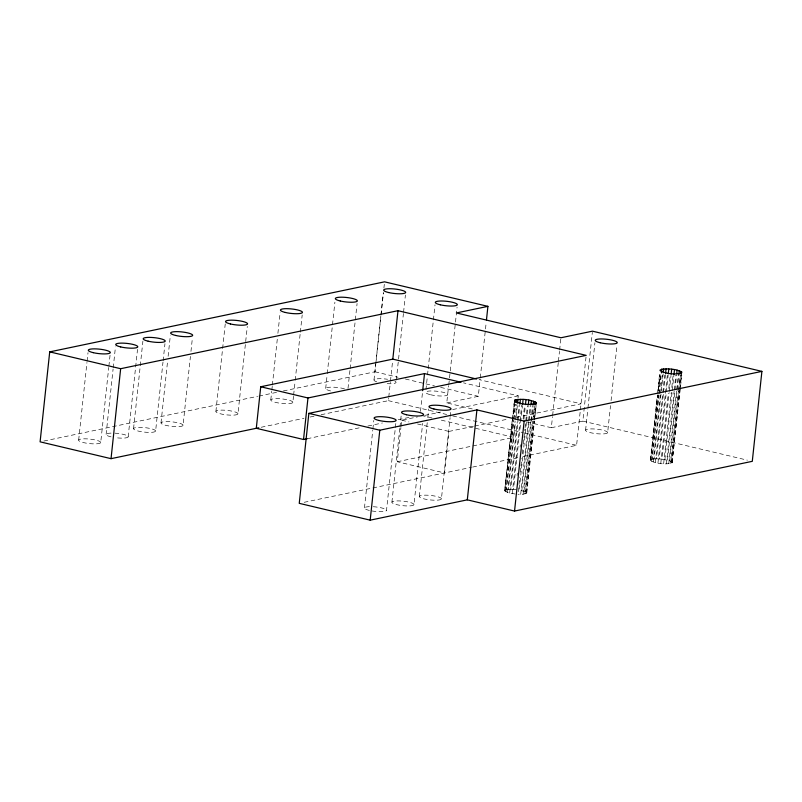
<?xml version="1.0" encoding="UTF-8"?>
<svg xmlns="http://www.w3.org/2000/svg" width="802" height="802" viewBox="0 0 802 802"><rect width="100%" height="100%" fill="white"/><g stroke="black" fill="none" stroke-linecap="round" stroke-linejoin="round"><path stroke-width="0.6" stroke-dasharray="4.01 3.01" d="M78.666 440.087L86.957 362.454M87.097 361.221L88.019 352.599M100.711 442.614A11.108 2.256 6.1 0 0 84.731 438.814A11.108 2.256 6.1 0 0 83.619 442.624A11.108 2.256 6.1 0 0 100.711 442.614L108.751 367.446M108.882 366.213L110.064 355.116M106.115 434.343L113.092 369.04M113.222 367.807L115.458 346.855M128.16 436.869L137.513 349.381M133.563 428.609L140.139 366.995M140.27 365.762L142.906 341.111M155.608 431.125A11.108 2.256 6.1 0 0 139.628 427.336A11.108 2.256 6.1 0 0 138.515 431.135A11.108 2.256 6.1 0 0 155.608 431.125L162.986 362.123M163.117 360.89L164.961 343.637M161.001 422.865L167.588 361.251M168.119 356.319L170.355 335.376M183.056 425.391A11.108 2.256 6.1 0 0 167.077 421.591A11.108 2.256 6.1 0 0 165.964 425.391A11.108 2.256 6.1 0 0 183.056 425.391L190.435 356.379M190.956 351.446L192.41 337.893M215.898 411.386L225.252 323.888M237.953 413.902A11.108 2.256 6.1 0 0 221.974 410.113A11.108 2.256 6.1 0 0 220.851 413.912A11.108 2.256 6.1 0 0 237.953 413.902L247.297 326.414M270.795 399.897L271.718 391.276M271.848 390.043L272.239 386.343M272.369 385.11L277.382 338.284M277.903 333.361L280.139 312.409M292.84 402.424A11.108 2.256 6.1 0 0 276.86 398.634A11.108 2.256 6.1 0 0 275.748 402.434A11.108 2.256 6.1 0 0 292.84 402.424L293.502 396.258M293.632 395.025L295.086 381.471M295.216 380.238L300.219 333.411M300.349 332.178L302.194 314.925M325.682 388.419L327.136 374.865M327.266 373.632L334.905 302.153M347.998 388.479L349.973 369.993M350.103 368.76L357.09 303.447M374.003 379.958L380.85 315.878M380.99 314.645L383.356 292.469M283.307 390.965L374.965 371.787L375.757 364.399M375.887 363.166L380.89 316.339M381.02 315.106L383.396 292.92M383.917 287.998L384.318 284.299M364.459 507.907L372.76 430.273M372.89 429.04L373.812 420.418M321.111 414.724L388.379 400.659L388.639 398.213M388.769 396.99L390.333 382.343M390.464 381.12L392.679 360.359M396.318 380.018L403.436 313.472M403.566 312.239L405.411 294.986M372.008 510.964A11.108 2.256 6.1 0 0 386.514 510.433L395.867 422.935M391.907 502.172L399.807 428.228M399.947 426.995L401.261 414.674M473.401 426.313L448.94 431.436L444.508 472.949L397.271 461.741L400.92 427.546M401.05 426.323L401.702 420.218L417.491 416.92M420.469 411.456L422.554 391.917M425.932 389.752L427.386 376.198M427.516 374.965L428.047 370.033M428.178 368.81L435.025 304.73M413.962 504.689A11.108 2.256 6.1 0 0 397.982 500.899A11.108 2.256 6.1 0 0 396.86 504.699A11.108 2.256 6.1 0 0 413.962 504.689L422.654 423.356M419.356 496.428L427.255 422.494M427.787 417.561L428.709 408.93M472.298 408.97L446.764 402.905L448.609 385.652M448.779 384.88L457.07 307.246M441.411 498.944A11.108 2.256 6.1 0 0 425.431 495.155A11.108 2.256 6.1 0 0 424.308 498.954A11.108 2.256 6.1 0 0 441.411 498.944L450.102 417.621M450.233 416.388L450.754 411.456M446.764 402.905L478.303 396.308L480.137 379.065M480.278 377.832L486.202 322.374M515.095 494.022L507.486 492.488L504.709 490.563L512.217 420.328M512.348 419.095L514.062 403.075M504.919 491.175L514.262 403.687M504.709 490.563L514.473 403.787M505.861 491.837L513.501 420.358M513.631 419.125L515.215 404.338M505.25 490.042L506.503 489.641L513.881 420.629M514.012 419.396L515.596 404.609M507.486 492.488L515.125 421.02M515.255 419.787L516.959 403.767M506.503 489.641L508.388 489.38L515.506 421.481M516.167 416.679L517.48 404.358M517.992 398.283L518.252 395.847L463.466 382.845M509.661 493.1L517.3 421.621M517.43 420.398L519.014 405.611M508.388 489.38L510.774 489.3L518.022 421.521M518.152 420.288L519.736 405.501M512.257 493.621L519.896 422.153M520.027 420.92L521.741 404.9M510.774 489.3L513.501 489.38L522.453 405.591M517.069 475.536L517.33 473.07M520.097 447.195L520.358 444.729M523.125 418.855L524.438 406.534M523.886 419.396L525.33 405.842M518.232 491.806L518.884 485.651M519.014 484.418L519.806 477.02M520.338 472.097L520.859 467.165M520.989 465.932L521.781 458.543M522.313 453.611L522.834 448.679M523.365 443.747L523.886 438.824M524.027 437.591L524.949 428.96M525.079 427.737L527.445 405.551M526.453 422.263L519.205 490.032L525.601 491.827L526.754 493.09L523.074 494.273L517.962 494.273M526.583 421.03L528.167 406.243M520.688 494.363L528.458 421.651M528.588 420.418L530.172 405.632M521.801 490.563L529.18 421.551M529.31 420.318L530.894 405.531M523.074 494.273L530.844 421.571M530.974 420.338L532.558 405.551M523.987 491.165L533.069 406.143M524.959 494.022L532.728 421.311M532.859 420.078L534.312 406.524M525.601 491.827L533.109 421.581M533.641 416.659L534.824 405.561M526.212 493.611L533.982 420.91M534.122 419.677L535.566 406.123M526.553 492.478L534.192 421.01M534.322 419.777L535.766 406.223M526.754 493.09L534.393 421.621M534.924 416.689L536.107 405.601M527.004 421.952L551.325 427.717L552.508 416.629M552.638 415.396L558.302 362.404M558.433 361.181L559.485 351.316M559.616 350.083L560.798 338.995M522.784 456.579L576.588 445.321L580.247 411.125M580.377 409.912L586.072 356.609M551.325 427.717L582.853 421.12L592.337 332.399M585.59 430.163L587.826 409.22M587.956 407.987L594.934 342.675M607.635 432.689A11.108 2.256 6.1 0 0 591.655 428.9A11.108 2.256 6.1 0 0 590.543 432.699A11.108 2.256 6.1 0 0 607.635 432.689L610.533 405.581M611.064 400.649L616.989 345.201M681.79 375.125L671.896 463.145C664.938 464.619 656.978 463.937 650.602 460.709L657.369 394.784M657.5 393.551L659.605 373.832M650.602 460.709L657.58 395.396M658.111 390.464L659.815 374.444M650.392 460.097L657.78 395.486M658.312 390.564L660.016 374.544M651.545 461.361L658.663 394.815M658.793 393.582L660.898 373.872M650.933 459.566L652.186 459.165L659.033 395.085M659.174 393.852L661.279 374.143M653.169 462.012L660.407 394.243M660.537 393.01L662.512 374.524M652.186 459.165L654.071 458.914L663.164 373.882M655.344 462.624L662.723 393.622M662.853 392.389L664.698 375.135M654.071 458.914L656.457 458.824L663.444 393.511M663.575 392.278L665.419 375.025M657.941 463.145L667.424 374.424M656.457 458.824L659.184 458.914L668.136 375.115M660.768 463.546L668.277 393.311M668.808 388.379L670.251 374.825M672.437 462.614L669.67 460.699L662.061 459.165L669.169 392.619M669.299 391.386L671.013 375.366M663.645 463.797L671.284 392.328M671.815 387.396L673.129 375.075M664.888 459.566L672.136 391.787M672.266 390.554L673.981 374.534M666.372 463.887L674.141 391.186M674.271 389.952L675.855 375.166M667.485 460.087L674.863 391.075M674.993 389.842L676.577 375.055M668.758 463.797L676.527 391.095M676.657 389.862L678.241 375.075M669.67 460.699L677.179 390.454M677.309 389.221L678.883 374.434M670.642 463.546L678.412 390.845M678.542 389.612L680.126 374.825M671.284 461.35L680.507 375.095M671.896 463.145L679.665 390.434M679.805 389.201L681.379 374.414M672.236 462.002L679.875 390.534M680.006 389.301L681.58 374.514M43.769 441.07L257.642 396.328M258.866 396.078L277.191 392.238M261.181 427.265L303.988 418.303M310.103 417.03L314.996 416.007M307.166 438.734L360.589 427.556M367.867 426.032L382.444 422.985M398.223 419.687L410.363 417.15M424.769 415.396L440.549 412.098M452.689 409.551L518.252 395.847M474.624 426.062L507.646 419.155M516.207 417.361L581.029 403.797L479.025 379.597M397.271 461.741L513.811 437.361L439.556 419.737M304.128 502.313L471.416 467.325M472.639 467.065L517.891 457.601M659.184 458.914L662.061 459.165M513.501 489.38L516.378 489.631M374.965 371.787L398.063 377.271M405.361 379.005L434.534 385.922M440.609 387.366L478.303 396.308M582.853 421.12L747.414 460.178M388.379 400.659L446.664 414.484M452.729 415.927L523.165 432.639M524.378 432.93L576.588 445.321M421.291 415.406L432.248 418.002M401.702 420.218L408.97 421.942M417.451 423.957L448.94 431.436M394.905 381.211A11.108 2.256 6.1 0 1 385.351 383.516M376.78 381.882A11.108 2.256 6.1 0 1 375.547 379.085A11.108 2.256 6.1 0 1 387.587 379.276M373.261 506.724A11.108 2.256 6.1 0 1 386.514 510.433M369.421 510.443A11.108 2.256 6.1 0 1 370.534 506.643M114.907 433.16A11.108 2.256 6.1 0 1 128.15 436.569A11.108 2.256 6.1 0 1 116.49 437.802M111.067 436.879A11.108 2.256 6.1 0 1 112.18 433.08M330.645 390.945A11.108 2.256 6.1 0 1 328.359 387.346A11.108 2.256 6.1 0 1 344.96 389.02M430.624 394.754A11.108 2.256 6.1 0 0 447.727 394.744A11.108 2.256 6.1 0 0 431.747 390.945A11.108 2.256 6.1 0 0 430.624 394.754"/><path stroke-width="1.2" d="M486.463 319.908L487.917 306.354L384.579 281.833L49.714 351.877L40.1 441.832L111.037 458.664L258.735 427.777M111.037 458.664L120.651 368.709L397.993 310.695L586.202 355.366L308.86 413.381L299.246 503.335L370.183 520.167L467.305 499.846L514.543 511.064L752.286 461.33L761.9 371.376L592.467 331.166L560.939 337.762L456.378 312.95L487.917 306.354M476.599 379.025L392.81 359.136L260.73 386.764L256.289 428.288L303.527 439.496L307.166 438.734M303.527 439.496L307.968 397.972L424.509 373.602L461.03 382.263M370.183 520.167L379.797 430.213L476.919 409.892L524.157 421.1L761.9 371.376M392.81 359.136L397.993 310.695M422.684 390.694L424.509 373.602M467.305 499.846L476.919 409.892M514.603 402.554L514.864 400.088C521.821 398.614 529.791 399.286 536.167 402.524L535.826 403.657C528.869 405.13 520.899 404.459 514.533 401.221L514.864 400.088M515.856 402.143L516.117 399.687M517.611 403.125L518.002 399.426M519.866 404.268L520.388 399.346M522.593 404.358L523.115 399.426M525.46 404.609L525.992 399.677M514.543 511.064L524.157 421.1M528.297 405.01L528.819 400.078M531.024 404.298L531.415 400.599M533.2 404.91L533.601 401.211M534.954 404.328L535.215 401.872M535.896 404.99L536.167 402.524M661.409 372.91L661.8 369.211C668.477 368.579 675.855 368.81 681.85 372.048L681.51 373.181C674.552 374.654 666.582 373.983 660.216 370.745L660.006 370.133L661.8 369.211M663.294 372.649L663.685 368.96M665.55 373.802L666.071 368.87M668.266 373.882L668.798 368.95M671.144 374.133L671.675 369.201M673.981 374.534L674.502 369.602M676.708 373.822L677.099 370.133M678.883 374.434L679.284 370.735M680.637 373.862L680.898 371.396M260.73 386.764L307.968 397.972M49.714 351.877L120.651 368.709M308.86 413.381L379.797 430.213M600.157 342.745A11.108 2.256 6.1 0 0 617.249 342.735A11.108 2.256 6.1 0 0 601.269 338.945A11.108 2.256 6.1 0 0 600.157 342.745M379.035 420.479A11.108 2.256 6.1 0 0 396.128 420.479A11.108 2.256 6.1 0 0 380.148 416.679A11.108 2.256 6.1 0 0 379.035 420.479M406.474 414.744A11.108 2.256 6.1 0 0 423.576 414.734A11.108 2.256 6.1 0 0 407.596 410.945A11.108 2.256 6.1 0 0 406.474 414.744M433.922 409A11.108 2.256 6.1 0 0 451.025 408.99A11.108 2.256 6.1 0 0 435.045 405.2A11.108 2.256 6.1 0 0 433.922 409M388.579 292.529A11.108 2.256 6.1 0 0 405.672 292.519A11.108 2.256 6.1 0 0 389.692 288.73A11.108 2.256 6.1 0 0 388.579 292.529M175.578 335.437A11.108 2.256 6.1 0 0 192.67 335.426A11.108 2.256 6.1 0 0 176.691 331.637A11.108 2.256 6.1 0 0 175.578 335.437M148.129 341.181A11.108 2.256 6.1 0 0 165.222 341.171A11.108 2.256 6.1 0 0 149.242 337.381A11.108 2.256 6.1 0 0 148.129 341.181M120.681 346.925A11.108 2.256 6.1 0 0 137.774 346.915A11.108 2.256 6.1 0 0 121.794 343.116A11.108 2.256 6.1 0 0 120.681 346.925M93.233 352.659A11.108 2.256 6.1 0 0 110.325 352.649A11.108 2.256 6.1 0 0 94.345 348.86A11.108 2.256 6.1 0 0 93.233 352.659M230.465 323.958A11.108 2.256 6.1 0 0 247.567 323.948A11.108 2.256 6.1 0 0 231.588 320.158A11.108 2.256 6.1 0 0 230.465 323.958M285.362 312.469A11.108 2.256 6.1 0 0 302.454 312.469A11.108 2.256 6.1 0 0 286.474 308.67A11.108 2.256 6.1 0 0 285.362 312.469M340.259 300.991A11.108 2.256 6.1 0 0 357.351 300.981A11.108 2.256 6.1 0 0 341.371 297.191A11.108 2.256 6.1 0 0 340.259 300.991M440.238 304.79A11.108 2.256 6.1 0 0 457.34 304.78A11.108 2.256 6.1 0 0 441.361 300.991A11.108 2.256 6.1 0 0 440.238 304.79"/></g></svg>
